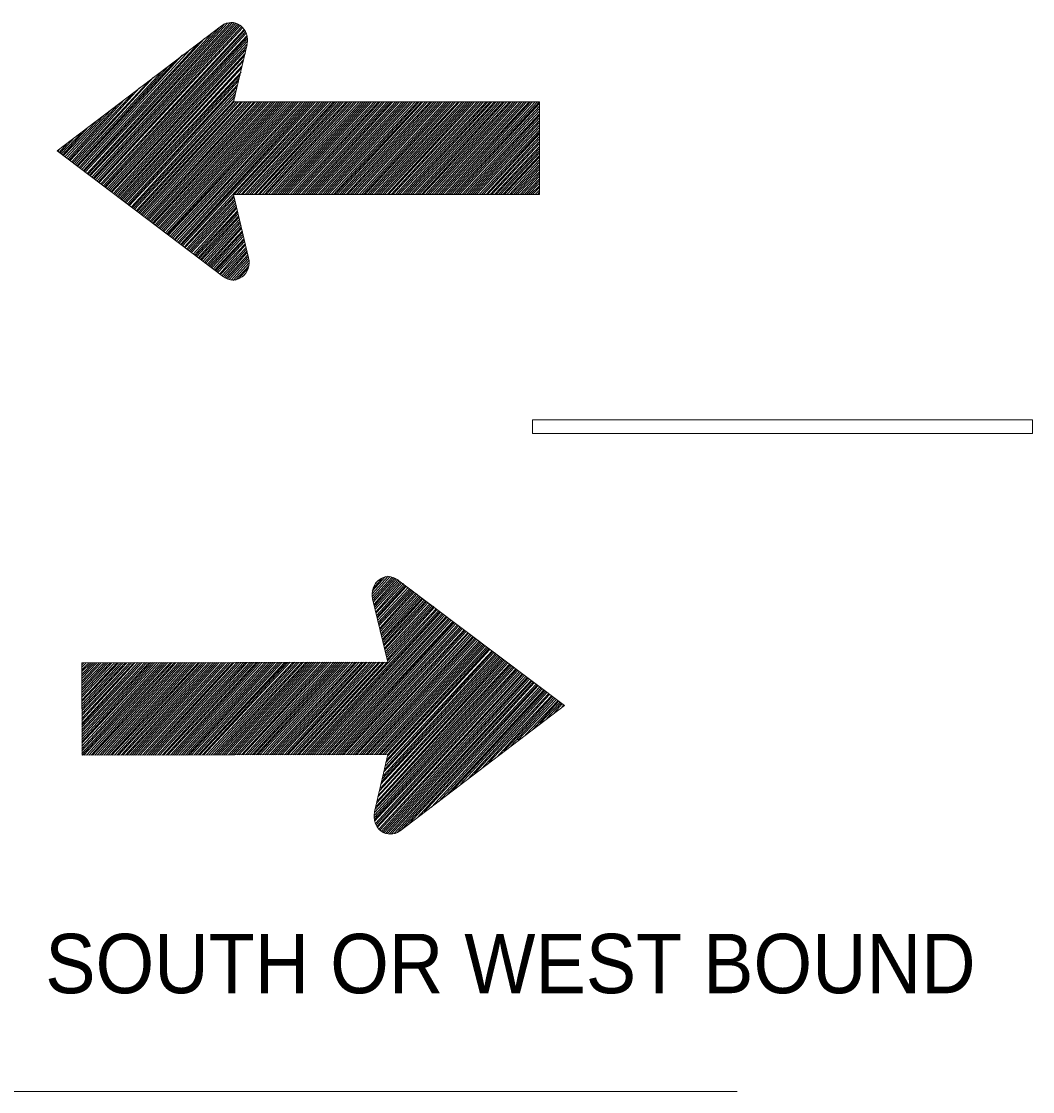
# Model space of a CAD drawing. Extents: x -249 to 477, y -278 to 283.
# Drawn here: x 146.1 to 278.3, y -97.7 to 42.2 of the extents above; entities that cross this region are included whole.
import ezdxf

# ---------------------------------------------------------------- set-up
doc = ezdxf.new("R2010")
doc.units = 0
doc.header["$LTSCALE"] = 1.3
doc.layers.add('1', color=7, linetype='Continuous', lineweight=13)

msp = doc.modelspace()

# ---------------------------------------------------------------- linework, layer by layer
at = {"layer": '1'}
for p, q in [((154.874, 22.295), (173.043, 42.026)), ((155.014, 22.148), (173.429, 42.097)), ((155.135, 22.088), (173.705, 42.097)), ((155.33, 21.936), (173.9, 42.026)), ((155.455, 21.729), (174.157, 42.026)), ((150.757, 25.334), (172.271, 41.674)), ((154.297, 22.647), (171.017, 40.68)), ((154.477, 22.571), (171.944, 41.391)), ((154.678, 22.359), (172.652, 41.891)), ((155.606, 21.66), (174.357, 41.891)), ((155.787, 21.512), (174.558, 41.814)), ((155.992, 21.377), (174.738, 41.75)), ((156.112, 21.23), (174.879, 41.538)), ((156.319, 21.23), (175.014, 41.391)), ((156.504, 21.03), (175.21, 41.179)), ((156.709, 20.954), (175.269, 41.039)), ((156.84, 20.737), (175.4, 40.887)), ((156.97, 20.595), (175.47, 40.68)), ((154.021, 22.93), (169.127, 39.203)), ((154.156, 22.718), (170.039, 39.98)), ((157.091, 20.525), (175.596, 40.403)), ((157.296, 20.372), (175.596, 40.192)), ((157.496, 20.242), (175.596, 39.914)), ((157.627, 20.101), (175.596, 39.616)), ((157.817, 20.02), (175.596, 39.269)), ((153.635, 23.147), (167.165, 37.846)), ((153.825, 23.071), (168.143, 38.563)), ((157.948, 19.96), (175.535, 38.851)), ((158.144, 19.737), (175.4, 38.487)), ((158.279, 19.607), (175.335, 38.058)), ((153.439, 23.282), (166.248, 37.086)), ((158.475, 19.536), (175.21, 37.705)), ((158.675, 19.395), (175.139, 37.217)), ((158.8, 19.26), (175.014, 36.945)), ((158.926, 19.102), (174.944, 36.446)), ((153.168, 23.494), (164.357, 35.583)), ((153.319, 23.347), (165.335, 36.37)), ((159.132, 19.043), (174.813, 36.083)), ((159.257, 18.901), (174.813, 35.583)), ((159.452, 18.76), (174.683, 35.231)), ((152.848, 23.782), (162.522, 34.176)), ((153.044, 23.64), (163.379, 34.953)), ((159.583, 18.603), (174.558, 34.812)), ((159.708, 18.467), (174.477, 34.47)), ((159.974, 18.396), (174.357, 33.959)), ((160.109, 18.255), (174.231, 33.602)), ((152.457, 24.058), (160.631, 32.76)), ((152.722, 23.912), (161.544, 33.542)), ((160.24, 18.185), (174.157, 33.183)), ((160.501, 17.983), (174.086, 32.76)), ((160.631, 17.898), (174.036, 32.408)), ((152.191, 24.27), (158.675, 31.283)), ((152.392, 24.205), (159.583, 32.049)), ((160.761, 17.761), (173.9, 31.913)), ((160.892, 17.631), (173.9, 31.702)), ((161.087, 17.49), (174.231, 31.702)), ((161.293, 17.409), (174.477, 31.702)), ((161.408, 17.268), (174.813, 31.702)), ((161.544, 17.126), (175.014, 31.702)), ((161.739, 17.05), (175.335, 31.702)), ((161.864, 16.914), (175.596, 31.702)), ((162.065, 16.784), (175.921, 31.702)), ((162.271, 16.627), (176.192, 31.702)), ((162.401, 16.486), (176.508, 31.702)), ((162.601, 16.421), (176.704, 31.702)), ((162.727, 16.274), (177.03, 31.702)), ((162.923, 16.128), (177.301, 31.702)), ((163.043, 15.991), (177.556, 31.702)), ((163.249, 15.856), (177.888, 31.702)), ((163.379, 15.78), (178.143, 31.702)), ((163.58, 15.644), (178.404, 31.702)), ((163.705, 15.498), (178.735, 31.702)), ((163.901, 15.427), (178.991, 31.702)), ((164.096, 15.286), (179.257, 31.702)), ((164.232, 15.15), (179.582, 31.702)), ((164.357, 15.009), (179.843, 31.702)), ((164.557, 14.858), (180.104, 31.702)), ((164.753, 14.797), (180.375, 31.702)), ((164.944, 14.58), (180.62, 31.702)), ((165.074, 14.44), (180.947, 31.702)), ((165.215, 14.353), (181.222, 31.702)), ((165.335, 14.299), (181.548, 31.702)), ((165.531, 14.152), (181.794, 31.702)), ((165.731, 14.016), (182.07, 31.702)), ((165.861, 13.874), (182.331, 31.702)), ((166.062, 13.734), (182.657, 31.702)), ((166.188, 13.664), (182.918, 31.702)), ((166.383, 13.517), (183.234, 31.702)), ((166.578, 13.381), (183.509, 31.702)), ((166.709, 13.239), (183.765, 31.702)), ((166.9, 13.093), (184.031, 31.702)), ((167.04, 13.028), (184.287, 31.702)), ((167.165, 12.881), (184.547, 31.702)), ((167.366, 12.741), (184.874, 31.702)), ((173.9, 19.607), (185.134, 31.702)), ((174.231, 19.607), (185.465, 31.702)), ((174.477, 19.607), (185.721, 31.702)), ((174.813, 19.607), (185.992, 31.702)), ((175.014, 19.607), (186.252, 31.702)), ((175.335, 19.607), (186.573, 31.702)), ((175.596, 19.607), (186.904, 31.702)), ((175.921, 19.607), (187.1, 31.702)), ((176.192, 19.607), (187.355, 31.702)), ((176.508, 19.607), (187.687, 31.702)), ((176.704, 19.607), (187.948, 31.702)), ((177.03, 19.607), (188.208, 31.702)), ((177.231, 19.607), (188.544, 31.702)), ((177.556, 19.607), (188.79, 31.702)), ((177.888, 19.607), (189.056, 31.702)), ((178.078, 19.607), (189.326, 31.702)), ((178.404, 19.607), (189.642, 31.702)), ((178.735, 19.607), (189.919, 31.702)), ((178.991, 19.607), (190.24, 31.702)), ((179.257, 19.607), (190.571, 31.702)), ((179.582, 19.607), (190.826, 31.702)), ((179.843, 19.607), (191.077, 31.702)), ((180.104, 19.607), (191.353, 31.702)), ((180.375, 19.607), (191.599, 31.702)), ((180.62, 19.607), (191.875, 31.702)), ((180.897, 19.607), (192.205, 31.702)), ((181.222, 19.607), (192.456, 31.702)), ((181.548, 19.607), (192.787, 31.702)), ((181.794, 19.607), (192.983, 31.702)), ((182.07, 19.607), (193.308, 31.702)), ((182.331, 19.607), (193.569, 31.702)), ((182.657, 19.607), (193.895, 31.702)), ((182.918, 19.607), (194.161, 31.702)), ((183.234, 19.607), (194.417, 31.702)), ((183.509, 19.607), (194.673, 31.702)), ((183.765, 19.607), (195.004, 31.702)), ((184.031, 19.607), (195.279, 31.702)), ((184.287, 19.607), (195.525, 31.702)), ((184.547, 19.607), (195.857, 31.702)), ((184.874, 19.607), (196.117, 31.702)), ((185.134, 19.607), (196.378, 31.702)), ((185.465, 19.607), (196.639, 31.702)), ((185.721, 19.607), (196.96, 31.702)), ((185.992, 19.607), (197.235, 31.702)), ((186.252, 19.607), (197.556, 31.702)), ((186.573, 19.607), (197.893, 31.702)), ((186.904, 19.607), (198.078, 31.702)), ((187.1, 19.607), (198.408, 31.702)), ((187.355, 19.607), (198.595, 31.702)), ((187.687, 19.607), (198.92, 31.702)), ((187.948, 19.607), (199.191, 31.702)), ((188.208, 19.607), (199.522, 31.702)), ((188.544, 19.607), (199.768, 31.702)), ((188.79, 19.607), (200.044, 31.702)), ((189.056, 19.607), (200.305, 31.702)), ((189.326, 19.607), (200.626, 31.702)), ((189.642, 19.607), (200.886, 31.702)), ((189.919, 19.607), (201.157, 31.702)), ((190.24, 19.607), (201.483, 31.702)), ((190.571, 19.607), (201.739, 31.702)), ((190.826, 19.607), (202.005, 31.702)), ((191.022, 19.607), (202.26, 31.702)), ((191.353, 19.607), (202.591, 31.702)), ((191.599, 19.607), (202.847, 31.702)), ((191.875, 19.607), (203.178, 31.702)), ((192.205, 19.607), (203.369, 31.702)), ((192.456, 19.607), (203.695, 31.702)), ((192.717, 19.607), (203.961, 31.702)), ((192.983, 19.607), (204.286, 31.702)), ((193.308, 19.607), (204.548, 31.702)), ((193.569, 19.607), (204.808, 31.702)), ((193.895, 19.607), (205.073, 31.702)), ((194.086, 19.607), (205.329, 31.702)), ((194.417, 19.607), (205.66, 31.702)), ((194.673, 19.607), (205.921, 31.702)), ((195.004, 19.607), (206.257, 31.702)), ((195.279, 19.607), (206.518, 31.702)), ((195.525, 19.607), (206.834, 31.702)), ((195.857, 19.607), (207.084, 31.702)), ((196.117, 19.607), (207.356, 31.702)), ((196.378, 19.607), (207.616, 31.702)), ((196.639, 19.607), (207.942, 31.702)), ((196.96, 19.607), (208.153, 31.702)), ((197.235, 19.607), (208.474, 31.702)), ((197.556, 19.607), (208.719, 31.702)), ((197.817, 19.607), (209.051, 31.702)), ((198.078, 19.607), (209.256, 31.702)), ((198.408, 19.607), (209.572, 31.702)), ((198.595, 19.607), (209.908, 31.702)), ((198.92, 19.607), (210.108, 31.702)), ((199.191, 19.607), (210.42, 31.702)), ((199.442, 19.607), (210.69, 31.702)), ((199.768, 19.607), (210.956, 31.702)), ((200.044, 19.607), (211.282, 31.702)), ((200.305, 19.607), (211.543, 31.702)), ((200.626, 19.607), (211.864, 31.702)), ((200.886, 19.607), (212.135, 31.702)), ((201.157, 19.607), (212.461, 31.702)), ((201.483, 19.607), (212.646, 31.702)), ((201.739, 19.607), (212.912, 31.702)), ((202.005, 19.607), (213.243, 31.702)), ((202.26, 19.607), (213.569, 31.702)), ((202.591, 19.607), (213.83, 31.702)), ((202.847, 19.607), (213.83, 31.485)), ((203.108, 19.607), (213.83, 31.137)), ((203.369, 19.607), (213.83, 30.849)), ((151.805, 24.568), (156.84, 29.872)), ((152.006, 24.405), (157.752, 30.572)), ((203.695, 19.607), (213.83, 30.502)), ((203.961, 19.607), (213.83, 30.143)), ((204.286, 19.607), (213.83, 29.932)), ((204.548, 19.607), (213.83, 29.65)), ((151.479, 24.759), (154.874, 28.455)), ((151.609, 24.699), (155.861, 29.161)), ((204.808, 19.607), (213.83, 29.297)), ((205.073, 19.607), (213.83, 29.003)), ((205.329, 19.607), (213.83, 28.651)), ((205.595, 19.607), (213.83, 28.368)), ((205.921, 19.607), (213.83, 28.026)), ((151.213, 25.047), (153.044, 27.039)), ((151.354, 24.922), (153.971, 27.663)), ((206.257, 19.607), (213.83, 27.744)), ((206.518, 19.607), (213.83, 27.533)), ((206.834, 19.607), (213.83, 27.18)), ((207.029, 19.607), (213.83, 26.886)), ((172.531, 8.842), (150.757, 25.334)), ((150.887, 25.264), (151.088, 25.546)), ((151.022, 25.117), (152.065, 26.262)), ((207.356, 19.607), (213.83, 26.529)), ((207.616, 19.607), (213.83, 26.262)), ((207.942, 19.607), (213.83, 25.899)), ((208.153, 19.607), (213.83, 25.627)), ((208.474, 19.607), (213.83, 25.334)), ((208.719, 19.607), (213.83, 25.047)), ((209.051, 19.607), (213.83, 24.699)), ((209.256, 19.607), (213.83, 24.487)), ((209.572, 19.607), (213.83, 24.129)), ((209.908, 19.607), (213.83, 23.852)), ((210.108, 19.607), (213.83, 23.494)), ((210.42, 19.607), (213.83, 23.206)), ((210.69, 19.607), (213.83, 22.93)), ((210.956, 19.607), (213.83, 22.571)), ((211.282, 19.607), (213.83, 22.295)), ((211.543, 19.607), (213.83, 22.012)), ((211.864, 19.607), (213.83, 21.66)), ((212.135, 19.607), (213.83, 21.377)), ((212.391, 19.607), (213.83, 21.089)), ((212.646, 19.607), (213.83, 20.737)), ((212.912, 19.607), (213.83, 20.525)), ((213.243, 19.607), (213.83, 20.161)), ((213.569, 19.607), (213.83, 19.895)), ((213.775, 19.607), (213.83, 19.607)), ((167.496, 12.675), (173.835, 19.395)), ((167.692, 12.458), (173.9, 19.26)), ((167.817, 12.323), (173.965, 18.96)), ((168.018, 12.246), (174.036, 18.76)), ((168.143, 12.106), (174.086, 18.467)), ((168.344, 12.029), (174.157, 18.255)), ((168.529, 11.823), (174.231, 17.983)), ((168.73, 11.681), (174.231, 17.761)), ((168.861, 11.611), (174.357, 17.49)), ((168.996, 11.47), (174.357, 17.268)), ((169.186, 11.323), (174.407, 17.05)), ((169.332, 11.264), (174.477, 16.784)), ((169.508, 11.122), (174.477, 16.572)), ((169.653, 11.046), (174.618, 16.35)), ((169.838, 10.905), (174.683, 16.128)), ((169.973, 10.683), (174.683, 15.856)), ((170.165, 10.607), (174.813, 15.644)), ((170.36, 10.477), (174.813, 15.356)), ((170.496, 10.341), (174.879, 15.15)), ((170.636, 10.194), (175.014, 14.858)), ((170.817, 10.129), (175.014, 14.651)), ((171.017, 10.058), (175.069, 14.44)), ((171.142, 9.847), (175.139, 14.152)), ((171.348, 9.711), (175.21, 13.874)), ((171.473, 9.63), (175.21, 13.664)), ((171.609, 9.494), (175.269, 13.451)), ((171.739, 9.353), (175.335, 13.164)), ((171.994, 9.206), (175.4, 13.028)), ((172.125, 9.13), (175.47, 12.675)), ((172.331, 9), (175.535, 12.458)), ((172.451, 8.842), (175.596, 12.246)), ((172.652, 8.707), (175.596, 12.029)), ((172.842, 8.653), (175.721, 11.747)), ((173.043, 8.566), (175.791, 11.54)), ((173.248, 8.49), (175.791, 11.264)), ((173.505, 8.425), (175.867, 11.046)), ((173.765, 8.36), (175.867, 10.683)), ((174.086, 8.425), (175.867, 10.341)), ((174.477, 8.566), (175.721, 9.977)), ((175.069, 8.913), (175.4, 9.272)), ((194.041, -30.269), (191.934, -32.609)), ((193.715, -30.334), (191.934, -32.256)), ((194.302, -30.334), (191.945, -32.961)), ((194.557, -30.399), (192.019, -33.173)), ((194.758, -30.481), (192.019, -33.445)), ((193.323, -30.481), (192.085, -31.892)), ((194.959, -30.562), (192.089, -33.667)), ((195.149, -30.616), (192.215, -33.949)), ((195.349, -30.741), (192.215, -34.167)), ((195.275, -30.752), (217.075, -47.2)), ((195.475, -30.915), (192.276, -34.373)), ((195.676, -31.04), (192.34, -34.585)), ((192.737, -30.833), (192.405, -31.198)), ((195.816, -31.104), (192.411, -34.948)), ((196.067, -31.257), (192.477, -35.078)), ((196.197, -31.399), (192.547, -35.366)), ((196.328, -31.534), (192.601, -35.583)), ((196.453, -31.609), (192.601, -35.789)), ((196.668, -31.751), (192.671, -36.055)), ((196.784, -31.973), (192.752, -36.36)), ((196.995, -32.027), (192.797, -36.56)), ((197.17, -32.098), (192.802, -36.772)), ((197.316, -32.239), (192.933, -37.065)), ((197.451, -32.381), (193.003, -37.271)), ((197.647, -32.516), (193.003, -37.554)), ((197.827, -32.593), (193.133, -37.771)), ((197.972, -32.804), (193.133, -38.048)), ((198.148, -32.945), (193.198, -38.265)), ((198.303, -33.021), (193.338, -38.477)), ((198.479, -33.157), (193.338, -38.689)), ((198.62, -33.221), (193.408, -38.971)), ((198.951, -33.509), (193.459, -39.4)), ((198.805, -33.374), (193.469, -39.177)), ((200.445, -34.633), (182.977, -53.627)), ((200.645, -34.785), (183.299, -53.627)), ((200.771, -34.927), (183.559, -53.627)), ((199.282, -33.721), (193.584, -39.898)), ((199.081, -33.58), (193.589, -39.671)), ((199.467, -33.933), (193.67, -40.165)), ((199.668, -34.009), (193.73, -40.387)), ((199.793, -34.15), (193.785, -40.665)), ((199.993, -34.215), (193.851, -40.876)), ((200.119, -34.356), (193.925, -41.169)), ((200.314, -34.568), (193.99, -41.31)), ((200.921, -34.986), (183.81, -53.627)), ((201.107, -35.149), (184.081, -53.627)), ((201.238, -35.274), (184.332, -53.627)), ((201.428, -35.409), (184.608, -53.627)), ((201.624, -35.562), (184.929, -53.627)), ((201.754, -35.626), (185.19, -53.622)), ((201.955, -35.763), (185.515, -53.622)), ((202.084, -35.904), (185.776, -53.622)), ((202.28, -36.044), (186.047, -53.622)), ((202.476, -36.197), (186.298, -53.627)), ((202.601, -36.261), (186.623, -53.627)), ((202.736, -36.338), (186.895, -53.622)), ((202.867, -36.473), (187.22, -53.627)), ((203.063, -36.702), (187.471, -53.622)), ((203.258, -36.756), (187.737, -53.622)), ((203.464, -36.898), (187.998, -53.622)), ((203.584, -37.038), (188.258, -53.617)), ((203.724, -37.179), (188.585, -53.617)), ((203.92, -37.321), (188.851, -53.617)), ((204.116, -37.391), (189.106, -53.622)), ((204.236, -37.532), (189.437, -53.622)), ((204.441, -37.673), (189.698, -53.622)), ((204.563, -37.749), (189.959, -53.617)), ((204.773, -37.885), (190.294, -53.617)), ((204.899, -38.026), (190.545, -53.617)), ((205.093, -38.167), (190.816, -53.617)), ((205.215, -38.309), (191.142, -53.617)), ((205.425, -38.378), (191.337, -53.617)), ((205.55, -38.504), (191.649, -53.617)), ((205.751, -38.666), (191.925, -53.617)), ((205.952, -38.808), (192.25, -53.617)), ((206.077, -38.944), (192.512, -53.617)), ((206.277, -39.02), (192.828, -53.617)), ((206.418, -39.155), (193.033, -53.606)), ((208.233, -40.49), (193.284, -56.727)), ((206.528, -39.301), (193.364, -53.606)), ((208.113, -40.355), (193.369, -56.374)), ((207.852, -40.278), (193.494, -55.874)), ((206.728, -39.383), (193.609, -53.606)), ((207.712, -40.138), (193.62, -55.522)), ((207.576, -40.072), (193.69, -55.098)), ((207.315, -39.867), (193.759, -54.663)), ((207.19, -39.774), (193.805, -54.323)), ((206.929, -39.508), (193.945, -53.606)), ((207.06, -39.643), (193.945, -53.818)), ((157.396, -41.597), (153.991, -45.186)), ((155.686, -41.597), (153.991, -43.372)), ((155.436, -41.597), (153.991, -43.08)), ((155.179, -41.597), (153.991, -42.727)), ((154.252, -41.597), (153.991, -41.885)), ((154.051, -41.597), (153.991, -41.604)), ((154.914, -41.604), (153.991, -42.52)), ((160.466, -41.592), (154.001, -48.519)), ((159.879, -41.592), (154.001, -47.889)), ((159.101, -41.592), (154.001, -47.037)), ((158.77, -41.592), (154.001, -46.684)), ((158.249, -41.592), (154.001, -46.12)), ((157.918, -41.592), (154.001, -45.843)), ((156.87, -41.592), (154.001, -44.562)), ((157.712, -41.597), (154.001, -45.485)), ((157.13, -41.597), (154.001, -44.92)), ((156.539, -41.597), (154.001, -44.28)), ((156.278, -41.597), (154.001, -43.997)), ((155.962, -41.597), (154.001, -43.65)), ((154.577, -41.604), (154.001, -42.163)), ((162.226, -41.581), (154.006, -50.375)), ((161.899, -41.581), (154.006, -50.023)), ((161.308, -41.581), (154.006, -49.523)), ((160.987, -41.581), (154.006, -49.171)), ((161.569, -41.592), (154.006, -49.74)), ((160.791, -41.592), (154.006, -48.878)), ((160.205, -41.592), (154.006, -48.253)), ((159.668, -41.592), (154.006, -47.618)), ((159.352, -41.592), (154.006, -47.32)), ((158.569, -41.592), (154.006, -46.478)), ((164.979, -41.576), (154.012, -53.476)), ((164.708, -41.576), (154.012, -53.122)), ((164.131, -41.576), (154.012, -52.487)), ((164.447, -41.581), (154.012, -52.84)), ((163.861, -41.581), (154.012, -52.123)), ((163.534, -41.581), (154.012, -51.923)), ((163.274, -41.581), (154.012, -51.63)), ((163.013, -41.581), (154.012, -51.293)), ((162.492, -41.581), (154.012, -50.653)), ((162.747, -41.592), (154.012, -50.995)), ((165.23, -41.581), (154.016, -53.686)), ((165.566, -41.576), (154.272, -53.692)), ((165.817, -41.576), (154.598, -53.686)), ((166.087, -41.576), (154.929, -53.686)), ((166.338, -41.576), (155.2, -53.686)), ((166.664, -41.576), (155.38, -53.686)), ((166.94, -41.576), (155.706, -53.686)), ((167.201, -41.571), (155.982, -53.686)), ((167.522, -41.571), (156.298, -53.686)), ((167.782, -41.571), (156.559, -53.686)), ((168.054, -41.576), (156.884, -53.686)), ((168.379, -41.571), (157.156, -53.686)), ((168.635, -41.576), (157.422, -53.676)), ((168.9, -41.571), (157.732, -53.676)), ((169.227, -41.576), (157.937, -53.686)), ((169.417, -41.571), (158.269, -53.676)), ((169.743, -41.571), (158.589, -53.676)), ((170.004, -41.571), (158.79, -53.676)), ((170.265, -41.571), (159.121, -53.676)), ((170.591, -41.56), (159.372, -53.676)), ((170.867, -41.571), (159.688, -53.676)), ((171.183, -41.56), (159.899, -53.671)), ((171.443, -41.571), (160.224, -53.671)), ((171.699, -41.571), (160.486, -53.671)), ((171.959, -41.56), (160.767, -53.676)), ((172.291, -41.56), (161.012, -53.676)), ((172.546, -41.56), (161.334, -53.676)), ((172.823, -41.56), (161.589, -53.671)), ((173.154, -41.56), (161.92, -53.671)), ((173.409, -41.56), (162.18, -53.671)), ((173.74, -41.56), (162.512, -53.671)), ((173.93, -41.56), (162.767, -53.671)), ((174.257, -41.56), (163.033, -53.671)), ((174.517, -41.56), (163.294, -53.665)), ((174.844, -41.56), (163.554, -53.671)), ((175.11, -41.56), (163.881, -53.671)), ((175.37, -41.554), (164.151, -53.671)), ((175.616, -41.554), (164.478, -53.665)), ((175.952, -41.554), (164.663, -53.665)), ((176.222, -41.554), (164.999, -53.665)), ((176.473, -41.554), (165.25, -53.665)), ((176.804, -41.554), (165.586, -53.665)), ((177, -41.554), (165.837, -53.665)), ((177.256, -41.554), (166.107, -53.665)), ((177.587, -41.554), (166.358, -53.665)), ((177.907, -41.554), (166.684, -53.665)), ((178.178, -41.554), (166.96, -53.665)), ((178.499, -41.554), (167.221, -53.665)), ((178.765, -41.549), (167.542, -53.665)), ((179.026, -41.549), (167.803, -53.665)), ((179.277, -41.554), (168.083, -53.655)), ((179.613, -41.549), (168.329, -53.655)), ((179.874, -41.554), (168.66, -53.655)), ((180.134, -41.549), (168.92, -53.655)), ((180.47, -41.549), (169.247, -53.655)), ((180.721, -41.549), (169.437, -53.655)), ((180.917, -41.549), (169.763, -53.655)), ((181.252, -41.538), (169.954, -53.655)), ((181.569, -41.549), (170.285, -53.655)), ((181.829, -41.538), (170.611, -53.655)), ((182.105, -41.549), (170.882, -53.655)), ((182.356, -41.549), (171.203, -53.655)), ((182.692, -41.549), (171.464, -53.648)), ((182.953, -41.538), (171.724, -53.648)), ((183.278, -41.549), (171.985, -53.655)), ((183.539, -41.538), (172.316, -53.648)), ((183.79, -41.538), (172.567, -53.655)), ((184.061, -41.538), (172.838, -53.648)), ((184.311, -41.538), (173.173, -53.648)), ((184.588, -41.538), (173.429, -53.648)), ((184.909, -41.538), (173.68, -53.648)), ((185.169, -41.538), (173.95, -53.643)), ((185.495, -41.538), (174.272, -53.648)), ((185.756, -41.538), (174.532, -53.643)), ((186.027, -41.533), (174.864, -53.643)), ((186.267, -41.533), (175.054, -53.648)), ((186.598, -41.533), (175.395, -53.648)), ((186.919, -41.533), (175.646, -53.643)), ((187.2, -41.533), (175.967, -53.648)), ((187.451, -41.533), (176.242, -53.643)), ((187.717, -41.533), (176.488, -53.643)), ((187.977, -41.533), (176.764, -53.643)), ((188.238, -41.533), (177.02, -53.643)), ((188.565, -41.533), (177.271, -53.643)), ((188.83, -41.533), (177.606, -53.643)), ((189.086, -41.527), (177.923, -53.638)), ((189.417, -41.527), (178.198, -53.643)), ((189.743, -41.533), (178.52, -53.638)), ((189.933, -41.533), (178.786, -53.643)), ((190.264, -41.527), (179.05, -53.643)), ((190.591, -41.527), (179.301, -53.638)), ((190.796, -41.527), (179.633, -53.638)), ((191.123, -41.517), (179.894, -53.638)), ((191.317, -41.527), (180.154, -53.638)), ((191.629, -41.527), (180.485, -53.638)), ((191.904, -41.527), (180.741, -53.638)), ((192.23, -41.527), (180.936, -53.638)), ((192.49, -41.517), (181.268, -53.638)), ((192.807, -41.517), (181.588, -53.638)), ((193.013, -41.527), (181.849, -53.638)), ((193.343, -41.517), (182.125, -53.627)), ((193.584, -41.517), (182.375, -53.627)), ((193.916, -41.527), (182.717, -53.627)), ((210.008, -41.907), (192.261, -61.178)), ((209.878, -41.837), (192.32, -60.771)), ((209.683, -41.63), (192.456, -60.412)), ((209.547, -41.489), (192.521, -59.973)), ((209.347, -41.413), (192.647, -59.636)), ((209.146, -41.272), (192.712, -59.126)), ((209.016, -41.137), (192.842, -58.85)), ((208.895, -40.99), (192.913, -58.355)), ((208.564, -40.778), (193.038, -57.503)), ((208.689, -40.914), (193.038, -57.998)), ((208.374, -40.637), (193.168, -57.155)), ((210.199, -41.983), (192.261, -61.526)), ((210.33, -42.124), (192.261, -61.829)), ((210.53, -42.244), (192.261, -62.107)), ((210.731, -42.401), (192.261, -62.324)), ((210.856, -42.466), (192.386, -62.6)), ((210.987, -42.608), (192.456, -62.796)), ((211.117, -42.825), (192.586, -62.954)), ((211.322, -42.9), (192.647, -63.094)), ((211.508, -43.101), (192.847, -63.306)), ((211.708, -43.101), (192.988, -63.458)), ((211.834, -43.264), (193.123, -63.659)), ((212.04, -43.384), (193.304, -63.735)), ((212.225, -43.535), (193.509, -63.8)), ((212.365, -43.601), (193.709, -63.941)), ((212.496, -43.807), (193.96, -63.941)), ((212.692, -43.959), (194.161, -64.012)), ((212.817, -44.019), (194.432, -64.012)), ((212.952, -44.165), (194.818, -63.941)), ((213.143, -44.236), (195.209, -63.8)), ((213.353, -44.443), (195.916, -63.295)), ((213.534, -44.512), (196.844, -62.589)), ((213.669, -44.589), (197.817, -61.878)), ((213.81, -44.8), (198.73, -61.102)), ((214.005, -44.936), (199.712, -60.462)), ((214.186, -45.017), (200.686, -59.745)), ((214.386, -45.148), (201.608, -58.98)), ((214.512, -45.229), (202.516, -58.274)), ((214.663, -45.371), (203.494, -57.476)), ((214.788, -45.506), (204.472, -56.841)), ((214.983, -45.653), (205.324, -56.065)), ((215.103, -45.783), (206.297, -55.435)), ((215.374, -45.93), (207.21, -54.637)), ((215.439, -46.065), (208.258, -53.931)), ((215.646, -46.141), (209.166, -53.166)), ((217.075, -47.2), (195.595, -63.589)), ((215.831, -46.282), (210.093, -52.46)), ((216.026, -46.429), (211.006, -51.743)), ((216.222, -46.565), (211.985, -51.038)), ((216.357, -46.619), (212.962, -50.327)), ((216.483, -46.782), (213.865, -49.545)), ((216.623, -46.918), (214.793, -48.899)), ((216.809, -46.983), (215.77, -48.123)), ((216.944, -47.129), (216.749, -47.417)), ((-181.441, -97.662), (239.657, -97.662))]:
    msp.add_line(p, q, dxfattribs=at)
for points in [[(175.596, 39.203), (173.835, 31.702), (213.83, 31.702), (213.83, 19.607), (173.835, 19.607), (175.791, 11.323)], [(192.261, -61.108), (194.01, -53.617), (154.016, -53.686), (153.991, -41.604), (193.981, -41.517), (192.015, -33.228)]]:
    msp.add_lwpolyline(points, dxfattribs=at)
msp.add_lwpolyline([(212.932, -9.869), (278.292, -9.869), (278.292, -11.639), (212.932, -11.639)], close=True, dxfattribs=at)
for centre, major_axis, start_param, end_param in [((173.522, 39.789), (0, -2.307), 1.3176976, 3.7548511), ((173.736, 10.73), (0, -2.307), 5.6720666, 8.1107902), ((194.067, -32.646), (0, 2.307), 5.6739274, 8.1126511), ((194.331, -61.705), (0, 2.307), 1.3195584, 3.7567119)]:
    msp.add_ellipse(centre, major_axis=major_axis, ratio=0.923845, start_param=start_param, end_param=end_param, dxfattribs=at)

# ---------------------------------------------------------------- texts
at = {"layer": '1', "width": 0.95}
msp.add_text('SOUTH OR WEST BOUND', height=7.763, dxfattribs=at).set_placement((149.207, -84.802))

doc.saveas('drawing.dxf')
